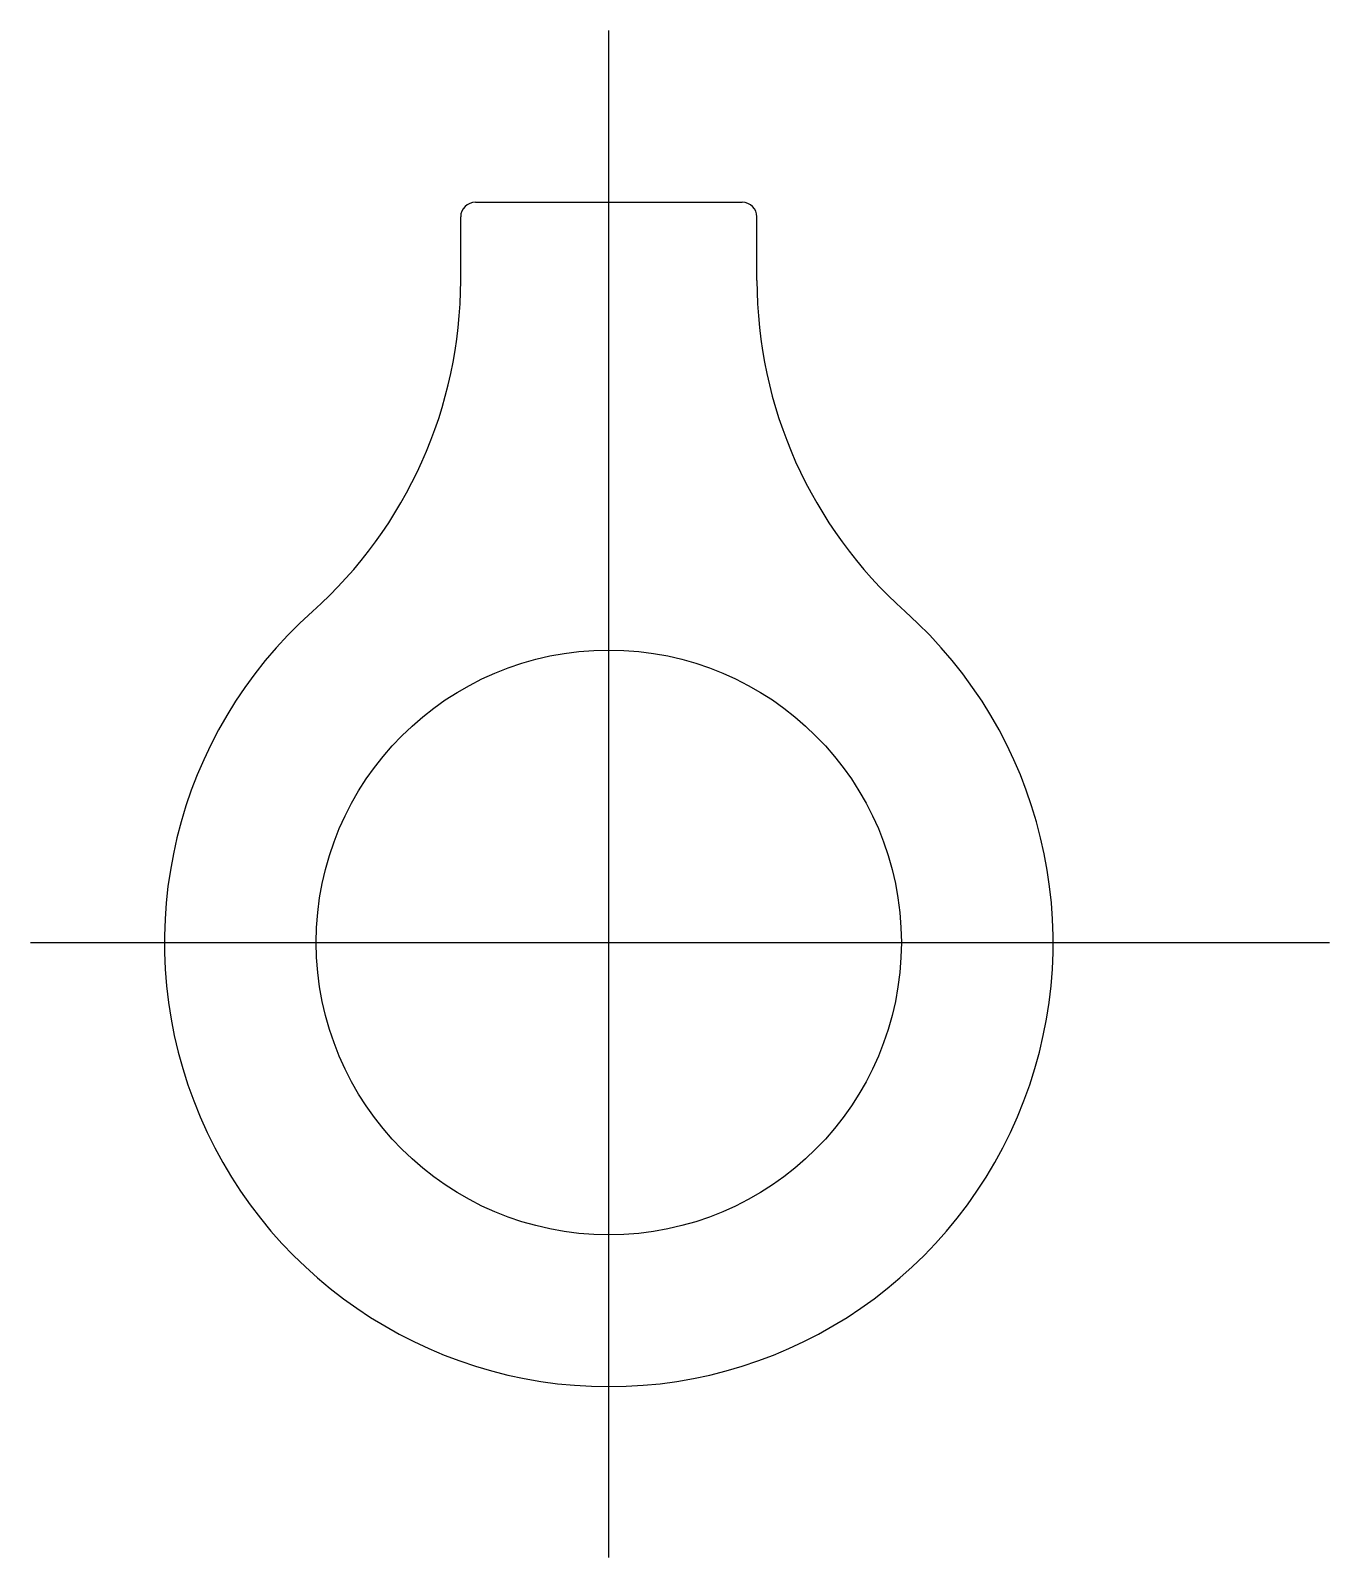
# Model space of a CAD drawing. Header units: inches. Extents: x 7 to 24.5, y 4.4 to 25.
import ezdxf

# ---------------------------------------------------------------- set-up
doc = ezdxf.new("R2010")
doc.units = ezdxf.units.IN
doc.header["$MEASUREMENT"] = 0

msp = doc.modelspace()

# ---------------------------------------------------------------- linework, layer by layer
for p, q in [((14.801, 4.366), (14.801, 24.993)), ((13.001, 22.674), (16.601, 22.674)), ((12.801, 21.618), (12.801, 22.474)), ((16.801, 21.618), (16.801, 22.474)), ((6.993, 12.674), (24.531, 12.674))]:
    msp.add_line(p, q)
msp.add_circle((14.801, 12.674), 3.95)
for centre, radius, start, end in [((13.001, 22.474), 0.2, 90, 180), ((16.601, 22.474), 0.2, 0, 90), ((6.801, 21.618), 6, 311.8103, 0), ((22.801, 21.618), 6, 180, 228.1897), ((14.801, 12.674), 6, 131.8103, 48.1897)]:
    msp.add_arc(centre, radius, start, end)

doc.saveas('drawing.dxf')
